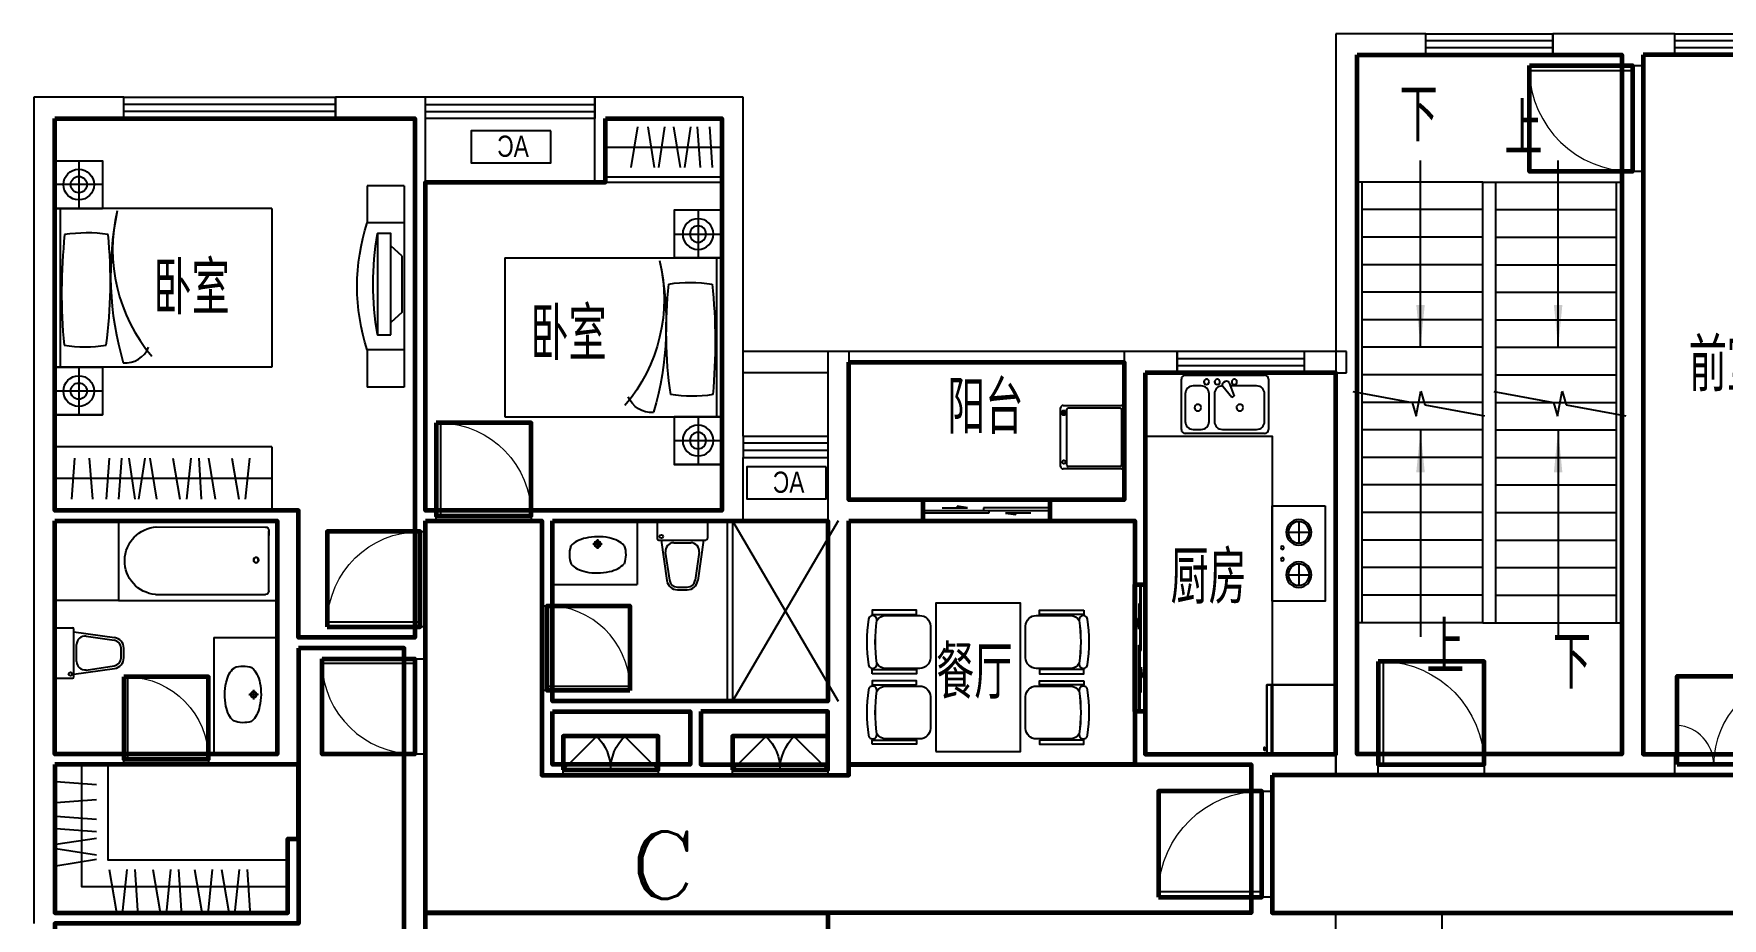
# Model space of a CAD drawing. Extents: x 820470 to 852270, y -626228 to -607828.
# Drawn here: x 820470 to 836420, y -616178 to -607828 of the extents above; entities that cross this region are included whole.
import ezdxf
from ezdxf.enums import TextEntityAlignment as Align

# ---------------------------------------------------------------- set-up
doc = ezdxf.new("R2010")
doc.units = 0
doc.header["$LTSCALE"] = 1000
doc.header["$MEASUREMENT"] = 0
doc.layers.get('0').update_dxf_attribs({"linetype": 'CONTINUOUS'})
for name, color, linetype in [('BALCONY', 147, 'CONTINUOUS'), ('K_EQUIPMENT', 4, 'CONTINUOUS'), ('LVTRY', 187, 'CONTINUOUS'), ('SPACE', 7, 'CONTINUOUS'), ('STAIR', 3, 'CONTINUOUS'), ('WALL', 2, 'CONTINUOUS'), ('WC', 157, 'CONTINUOUS'), ('WINDOW', 4, 'CONTINUOUS'), ('家具', 8, 'CONTINUOUS')]:
    doc.layers.add(name, color=color, linetype=linetype)
for name, color, linetype, lineweight in [('GT_储藏间', 50, 'CONTINUOUS', 60), ('GT_卧室', 1, 'CONTINUOUS', 60), ('GT_卫生间', 5, 'CONTINUOUS', 60), ('GT_厨房', 4, 'CONTINUOUS', 60), ('GT_客厅', 2, 'CONTINUOUS', 60), ('GT_楼梯', 130, 'CONTINUOUS', 60), ('GT_衣帽间', 85, 'CONTINUOUS', 60), ('GT_过道', 30, 'CONTINUOUS', 60), ('GT_门', 245, 'CONTINUOUS', 60), ('GT_阳台', 6, 'CONTINUOUS', 60), ('GT_餐厅', 3, 'CONTINUOUS', 60)]:
    doc.layers.add(name, color=color, linetype=linetype, lineweight=lineweight)
doc.styles.add('_TCH_LABEL', font='COMPLEX', dxfattribs={"bigfont": 'GBCBIG'})
doc.styles.add('_TCH_SPACE', font='SIMPLEX', dxfattribs={"height": 5, "bigfont": 'GBCBIG'})
doc.styles.add('DIM_FONT', font='ZBTXT.shx', dxfattribs={"width": 0.8})

# ---------------------------------------------------------------- blocks, each defined once
blk = doc.blocks.new('A$C31110A14')
at = {"linetype": 'Continuous'}
for p, q in [((37, 824), (512, 824)), ((0, 37), (0, 786)), ((100, 711), (100, 461)), ((437, 786), (175, 786)), ((512, 387), (512, 711)), ((549, 786), (549, 37)), ((72, 450), (198, 498)), ((198, 498), (211, 476)), ((59, 414), (69, 397)), ((211, 476), (107, 390)), ((100, 187), (100, 112)), ((175, 312), (437, 312)), ((437, 262), (175, 262)), ((512, 112), (512, 187)), ((512, 0), (37, 0)), ((175, 37), (437, 37))]:
    blk.add_line(p, q, dxfattribs=at)
for centre, radius, start, end in [((37, 786), 37.4, 90, 180), ((512, 786), 37.4, 0, 90), ((175, 711), 74.9, 90, 180), ((437, 711), 74.9, 0, 90), ((62, 500), 25, 93.0704, 450), ((306, 551), 31.2, 91.1175, 450), ((62, 339), 25, 93.0704, 450), ((81, 427), 25, 110.5377, 210), ((91, 409), 25, 210, 309.4623), ((175, 387), 74.9, 180, 270), ((437, 387), 74.9, 270, 360), ((62, 237), 25, 93.0704, 450), ((175, 187), 74.9, 90, 180), ((306, 156), 31.2, 91.1175, 450), ((437, 187), 74.9, 0, 90), ((37, 37), 37.4, 180, 270), ((175, 112), 74.9, 180, 270), ((437, 112), 74.9, 270, 360), ((512, 37), 37.4, 270, 360)]:
    blk.add_arc(centre, radius, start, end, dxfattribs=at)
blk = doc.blocks.new('A$C52241BEE')
for p, q in [((350, 650), (150, 650)), ((250, 750), (250, 550)), ((250, 350), (250, 150)), ((350, 250), (150, 250))]:
    blk.add_line(p, q)
blk.add_lwpolyline([(0, 900), (0, 0), (500, 0), (500, 900)], close=True)
for centre, radius in [((250, 650), 120), ((250, 650), 100), ((406, 504), 15), ((250, 250), 120), ((250, 250), 100), ((406, 396), 15)]:
    blk.add_circle(centre, radius)
blk = doc.blocks.new('A$C7D3573B7')
at = {"layer": 'WC'}
for p, q in [((197, 349), (287, 350)), ((242, 395), (243, 305))]:
    blk.add_line(p, q, dxfattribs=at)
at = {"layer": 'WC', "ltscale": 10}
for p, q in [((490, 335), (492, 332)), ((492, 328), (493, 332))]:
    blk.add_line(p, q, dxfattribs=at)
for points in [[(-11, 334, 0.172546), (-9, 165, 0.726395)], [(-11, 334, -0.098208), (49, 381, -0.066287), (132, 409, -0.052428), (243, 420, -0.052428), (353, 407, -0.066287), (436, 377, -0.093876), (493, 332, -0.171377)], [(495, 329, -0.172546), (490, 160, -0.726395)], [(490, 160, -0.091341), (433, 117, -0.066287), (350, 88, -0.052428), (240, 77, -0.052428), (129, 90, -0.066287), (47, 120, -0.091756), (-9, 165, -0.171377)]]:
    blk.add_lwpolyline(points, format="xyb", dxfattribs=at)
at = {"layer": 'WC'}
blk.add_circle((242, 350), 30, dxfattribs=at)
at = {"layer": 'WC', "ltscale": 10}
blk.add_circle((242, 350), 25, dxfattribs=at)
blk.add_arc((492, 332), 1, 359.4693, 408.1469, dxfattribs=at)
blk = doc.blocks.new('A$C4CF52FF8')
at = {"layer": 'WC'}
for p, q in [((15, 650), (460, 650)), ((0, 635), (0, 485)), ((475, 635), (475, 485)), ((14, 470), (461, 470)), ((37, 470), (92, 87)), ((77, 355), (117, 90)), ((157, 445), (318, 445)), ((398, 355), (358, 90)), ((438, 470), (383, 87)), ((191, 25), (284, 25)), ((191, 0), (284, 0))]:
    blk.add_line(p, q, dxfattribs=at)
blk.add_circle((40, 504), 16.5, dxfattribs=at)
for centre, radius, start, end in [((15, 635), 15, 90, 180), ((460, 635), 15, 360, 450), ((15, 485), 15, 180, 270), ((460, 485), 15, 270, 360), ((157, 365), 80, 90, 187.4119), ((318, 365), 80, 352.5881, 450), ((191, 100), 100, 187.4119, 270), ((191, 100), 75, 187.4119, 270), ((284, 100), 75, 270, 352.5881), ((284, 100), 100, 270, 352.5881)]:
    blk.add_arc(centre, radius, start, end, dxfattribs=at)
at = {"layer": 'WC', "style": 'DIM_FONT', "oblique": -180, "text_generation_flag": 4, "width": 0.8, "flags": 9}
for tag in ['YSIZE', 'XSIZE']:
    blk.add_attdef(tag, (237, 650), '', height=0.5, rotation=180, dxfattribs=at)
blk = doc.blocks.new('A$C30434410')
for p, q in [((0, 750), (1500, 750)), ((0, 0), (0, 750)), ((351, 694), (1358, 694)), ((1358, 694), (1390, 694)), ((1420, 670), (1420, 613)), ((1420, 664), (1420, 653)), ((1420, 660), (1420, 94)), ((1500, 750), (1500, 0)), ((351, 56), (1395, 58)), ((1420, 87), (1420, 136)), ((1420, 87), (1420, 95)), ((1500, 0), (0, 0))]:
    blk.add_line(p, q)
for radius in [25, 23]:
    blk.add_circle((1300, 369), radius)
for centre, radius, start, end in [((379, 376), 320, 95.1611, 266.9369), ((1390, 664), 30, 0, 90), ((1390, 660), 30, 0, 9.5707), ((1390, 87), 30, 270, 360), ((1390, 87), 30, 270, 280.176)]:
    blk.add_arc(centre, radius, start, end)
at = {"width": 0.8, "flags": 9}
for tag in ['XSIZE', 'YSIZE']:
    blk.add_attdef(tag, (750, 750), '', height=0.5, dxfattribs=at)
blk = doc.blocks.new('CHUANG')
at = {"layer": '家具'}
for p, q in [((-1200, 0), (-1200, -450)), ((-1200, 0), (-1200, -450)), ((-1200, 0), (-1200, -445)), ((-975, -450), (-975, 0)), ((-750, -2050), (-750, 0)), ((750, 0), (-750, 0)), ((750, -2050), (750, 0)), ((750, 0), (750, -450)), ((750, 0), (750, -450)), ((750, 0), (750, -445)), ((975, -450), (975, 0)), ((750, -50), (-750, -50)), ((-750, -225), (-1200, -225)), ((1200, -225), (750, -225)), ((750, -2050), (-750, -2050))]:
    blk.add_line(p, q, dxfattribs=at)
for points in [[(-1200, 0), (-750, 0), (-750, -450), (-1200, -450)], [(750, 0), (1200, 0), (1200, -450), (750, -450)]]:
    blk.add_lwpolyline(points, close=True, dxfattribs=at)
for centre, radius in [((-975, -225), 145), ((-975, -225), 76.8), ((975, -225), 145), ((975, -225), 76.8)]:
    blk.add_circle(centre, radius, dxfattribs=at)
for centre, radius, start, end in [((655, -282), 1212, 170.6797, 189.5896), ((-47, -5414), 5351, 84.1062, 95.2969), ((-774, -298), 1293, 350.9391, 369.2066), ((124, -3480), 2954, 78.2462, 106.3473), ((364, -2102), 1557, 76.5636, 130.3236), ((54, 3738), 4263, 261.9889, 276.0426), ((-470, -664), 239, 175.3269, 247.5588)]:
    blk.add_arc(centre, radius, start, end, dxfattribs=at)
blk = doc.blocks.new('A$C2A793C51')
at = {"layer": '家具'}
for p, q in [((0, 1900), (0, 0)), ((0, 1900), (350, 1900)), ((350, 1900), (350, 1550)), ((0, 1550), (350, 1550)), ((21, 1236), (126, 1334)), ((21, 707), (21, 1236)), ((21, 707), (126, 609)), ((0, 350), (350, 350)), ((350, 350), (350, 0)), ((0, 0), (350, 0))]:
    blk.add_line(p, q, dxfattribs=at)
blk.add_lwpolyline([(126, 494), (126, 1449), (254, 1449), (254, 494)], close=True, dxfattribs=at)
for centre, radius, start, end in [((-2575, 972), 2869, 350.4172, 369.5828), ((-1501, 950), 1946, 342.0382, 377.9618)]:
    blk.add_arc(centre, radius, start, end, dxfattribs=at)
blk = doc.blocks.new('D')
at = {"layer": '家具'}
for p, q in [((103898, -1545904), (103898, -1546504)), ((103898, -1545904), (105947, -1545904)), ((104147, -1546397), (104107, -1546012)), ((104278, -1546012), (104212, -1546397)), ((104496, -1546012), (104433, -1546397)), ((104590, -1546012), (104566, -1546397)), ((104702, -1546397), (104662, -1546012)), ((104833, -1546012), (104767, -1546397)), ((105051, -1546012), (104988, -1546397)), ((105155, -1546397), (105095, -1546012)), ((105251, -1546012), (105194, -1546397)), ((105345, -1546397), (105317, -1546012)), ((105461, -1546397), (105432, -1546012)), ((105591, -1546397), (105620, -1546012)), ((105789, -1546397), (105761, -1546012)), ((103898, -1546204), (105947, -1546204))]:
    blk.add_line(p, q, dxfattribs=at)
blk = doc.blocks.new('A$C1287145A')
at = {"linetype": 'Continuous'}
for points, invisible_edges in [([(652, 652, 1021), (0, 652, 1021), (652, 652, 65)], 2), ([(0, 652, 65), (652, 652, 65), (0, 652, 1021)], 2), ([(0, 652, 65), (0, 652, 1021), (0, 608, 1021)], 12), ([(0, 608, 1021), (0, 608, 65), (0, 652, 65)], 12), ([(652, 652, 1412), (0, 652, 1412), (652, 652, 1032)], 2), ([(0, 652, 1032), (652, 652, 1032), (0, 652, 1412)], 2), ([(0, 652, 1032), (0, 652, 1412), (0, 608, 1412)], 12), ([(0, 608, 1412), (0, 608, 1032), (0, 652, 1032)], 12), ([(0, 652, 1412), (652, 652, 1412), (0, 608, 1412)], 2), ([(652, 608, 1412), (0, 608, 1412), (652, 652, 1412)], 2), ([(652, 652, 1021), (652, 652, 65), (652, 608, 1021)], 2), ([(652, 608, 65), (652, 608, 1021), (652, 652, 65)], 2), ([(652, 652, 1412), (652, 652, 1032), (652, 608, 1412)], 2), ([(652, 608, 1032), (652, 608, 1412), (652, 652, 1032)], 2), ([(0, 597), (0, 597, 1412), (0, 0, 1412)], 12), ([(0, 0, 1412), (0, 0), (0, 597)], 12), ([(652, 597, 65), (0, 597, 65), (652, 597)], 2), ([(0, 597), (652, 597), (0, 597, 65)], 2), ([(0, 597, 1412), (652, 597, 1412), (0, 0, 1412)], 2), ([(652, 0, 1412), (0, 0, 1412), (652, 597, 1412)], 2), ([(652, 597, 1412), (652, 597), (652, 0, 1412)], 2), ([(652, 0), (652, 0, 1412), (652, 597)], 2), ([(0, 0, 1412), (652, 0, 1412), (0, 0)], 2), ([(652, 0), (0, 0), (652, 0, 1412)], 2)]:
    blk.add_3dface(points, dxfattribs=dict(at, invisible_edges=invisible_edges))
at = {"linetype": 'Continuous', "oblique": -180, "text_generation_flag": 4, "width": 0.8, "flags": 9}
for tag in ['ZSIZE', 'YSIZE', 'XSIZE']:
    blk.add_attdef(tag, (326, 0), '', height=0.427, rotation=90, dxfattribs=at)
at = {"linetype": 'Continuous'}
mesh = blk.add_polyface(dxfattribs=at)
corners = [(652, 652, 1032), (652, 652, 1021), (652, 608, 1032), (652, 608, 1021), (0, 652, 1032), (0, 652, 1021), (0, 608, 1032), (0, 608, 1021), (652, 608, 1412), (652, 597, 1412), (0, 608, 1412), (0, 597, 1412), (652, 608, 65), (652, 597, 65), (0, 608, 65), (0, 597, 65)]
mesh.append_faces([[corners[k] for k in face] for face in [(0, 1, 2), (3, 2, 1), (6, 7, 4), (5, 4, 7), (8, 9, 10), (11, 10, 9), (14, 15, 12), (13, 12, 15)]], dxfattribs={"vtx1": -1})
mesh.append_faces([[corners[k] for k in face] for face in [(4, 5, 1), (1, 0, 4), (12, 13, 9), (9, 8, 12), (10, 11, 15), (15, 14, 10)]], dxfattribs={"vtx2": -1})
mesh = blk.add_polyface(dxfattribs=at)
corners = [(33, 673, 1042), (65, 673, 1042), (33, 673, 1379), (65, 673, 1379), (58, 677, 1042), (58, 677, 1379), (52, 678, 1042), (52, 678, 1379), (43, 678, 1042), (43, 678, 1379), (36, 676, 1042), (36, 676, 1379), (33, 673, 608), (65, 673, 608), (33, 673, 1010), (65, 673, 1010), (58, 677, 608), (58, 677, 1010), (52, 678, 608), (52, 678, 1010), (43, 678, 608), (43, 678, 1010), (36, 676, 608), (36, 676, 1010), (43, 652, 1379), (43, 673, 1379), (43, 652, 1042), (43, 673, 1042), (43, 652, 1010), (43, 673, 1010), (43, 652, 608), (43, 673, 608)]
mesh.append_faces([[corners[k] for k in face] for face in [(0, 1, 2), (3, 1, 2), (1, 4, 3), (4, 6, 5), (6, 8, 7), (8, 10, 9), (10, 0, 11), (12, 13, 14), (13, 16, 15), (16, 18, 17), (18, 20, 19), (20, 22, 21), (22, 12, 23), (24, 25, 26), (27, 26, 25), (28, 29, 30), (31, 30, 29), (3, 2, 1), (0, 1, 2), (12, 13, 14)]], dxfattribs={"vtx1": -1})
mesh.append_faces([[corners[k] for k in face] for face in [(4, 5, 3), (6, 7, 5), (8, 9, 7), (10, 11, 9), (0, 2, 11), (13, 15, 14), (16, 17, 15), (18, 19, 17), (20, 21, 19), (22, 23, 21), (12, 14, 23), (14, 15, 13)]], dxfattribs={"vtx2": -1})
blk = doc.blocks.new('CHAIR-09')
for points in [[(250, -150, 0.414214), (150, -50), (-150, -50, 0.414214), (-250, -150), (-250, -470, 0.266219), (-201, -556, 0.06842), (201, -556, 0.266219), (250, -470)], [(-215, -635, -1.000906), (-204, -556, 0.069723), (204, -556, -1.000906), (215, -635, -0.068813)]]:
    blk.add_lwpolyline(points, format="xyb", close=True)
for points in [[(-300, -600), (-260, -600), (-260, -180), (-300, -180)], [(260, -180), (300, -180), (300, -600), (260, -600)]]:
    blk.add_lwpolyline(points, close=True)
blk = doc.blocks.new('A$C7B15679A')
blk.add_lwpolyline([(-1400, -800), (-1400, 0), (0, 0), (0, -800), (0, -800)], close=True)
at = {"rotation": 180}
for p in [(-1033, 0), (-367, 0)]:
    blk.add_blockref('CHAIR-09', p, dxfattribs=at)
for p in [(-1033, -800), (-367, -800)]:
    blk.add_blockref('CHAIR-09', p)
blk = doc.blocks.new('A$C166D65F0')
at = {"layer": 'K_EQUIPMENT'}
blk.add_lwpolyline([(0, 300), (750, 300), (750, 0), (0, 0)], close=True, dxfattribs=at)
at = {"layer": 'K_EQUIPMENT', "style": 'DIM_FONT', "width": 0.8}
blk.add_text('AC', height=200, dxfattribs=at).set_placement((206, 56))
blk = doc.blocks.new('$PLAN$00000401')
for p, q in [((-276, 0), (276, 0)), ((-300, -576), (-300, -24)), ((-276, -528), (-276, -36)), ((-264, -24), (264, -24)), ((276, -36), (276, -528)), ((300, -24), (300, -576)), ((276, -600), (-276, -600)), ((264, -540), (-264, -540)), ((-218, -582), (-242, -558))]:
    blk.add_line(p, q)
for centre, radius in [((-230, -570), 23.2), ((-230, -570), 17.2), ((234, -568), 17.2)]:
    blk.add_circle(centre, radius)
for centre, radius, start, end in [((-276, -24), 24, 90, 180), ((276, -24), 24, 0, 90), ((-264, -36), 12, 90, 180), ((264, -36), 12, 0, 90), ((-276, -576), 24, 180, 270), ((-264, -528), 12, 180, 270), ((264, -528), 12, 270, 360), ((276, -576), 24, 270, 360)]:
    blk.add_arc(centre, radius, start, end)
blk = doc.blocks.new('_ARROW')
blk.add_solid([(0, 0), (-1, 0.1), (-1, -0.1)])
blk = doc.blocks.new('111')
at = {"layer": 'STAIR'}
for p, q in [((50, 0), (0, 0)), ((50, -4160), (50, 0)), ((1190, 0), (50, 0)), ((1190, 0), (1310, 0)), ((1310, 0), (2450, 0)), ((2450, 0), (2500, 0)), ((2450, -4160), (2450, 0)), ((1190, -260), (50, -260)), ((1310, -260), (2450, -260)), ((1190, -520), (50, -520)), ((1310, -520), (2450, -520)), ((1190, -780), (50, -780)), ((1310, -780), (2450, -780)), ((1190, -1040), (50, -1040)), ((1310, -1040), (2450, -1040)), ((1190, -1300), (50, -1300)), ((1310, -1300), (2450, -1300)), ((1190, -1560), (50, -1560)), ((1310, -1560), (2450, -1560)), ((1190, -1820), (50, -1820)), ((1310, -1820), (2450, -1820)), ((-40, -1976), (522, -2080)), ((560, -2209), (603, -1973)), ((603, -1973), (640, -2102)), ((1294, -1976), (1857, -2080)), ((1894, -2209), (1938, -1973)), ((1938, -1973), (1975, -2102)), ((1190, -2080), (50, -2080)), ((522, -2080), (560, -2209)), ((640, -2102), (1203, -2206)), ((1310, -2080), (2450, -2080)), ((1857, -2080), (1894, -2209)), ((1975, -2102), (2538, -2206)), ((1190, -2340), (50, -2340)), ((1310, -2340), (2450, -2340)), ((1190, -2600), (50, -2600)), ((1310, -2600), (2450, -2600)), ((1190, -2860), (50, -2860)), ((1310, -2860), (2450, -2860)), ((1190, -3120), (50, -3120)), ((1310, -3120), (2450, -3120)), ((1190, -3380), (50, -3380)), ((1310, -3380), (2450, -3380)), ((1190, -3640), (50, -3640)), ((1310, -3640), (2450, -3640)), ((1190, -3900), (50, -3900)), ((1310, -3900), (2450, -3900)), ((50, -4160), (0, -4160)), ((1190, -4160), (50, -4160)), ((1310, -4160), (2450, -4160)), ((2450, -4160), (2500, -4160))]:
    blk.add_line(p, q, dxfattribs=at)
for points in [[(600, -1560), (600, 203)], [(1900, -1560), (1900, 203)], [(600, -2340), (600, -4294)], [(1900, -2340), (1900, -4294)]]:
    blk.add_lwpolyline(points, dxfattribs=at)
at = {"layer": 'WALL'}
for p, q in [((1190, -4160), (1190, 0)), ((1310, -4160), (1310, 0)), ((1190, -4160), (1310, -4160))]:
    blk.add_line(p, q, dxfattribs=at)
at = {"layer": 'STAIR', "yscale": 400, "zscale": 400}
for p, xscale, rotation in [((600, -1560), 400, 270), ((1900, -1560), -400, 90), ((600, -2340), 400, 90), ((1900, -2340), -400, 270)]:
    blk.add_blockref('_ARROW', p, dxfattribs=dict(at, xscale=xscale, rotation=rotation))
blk = doc.blocks.new('$TCHSYS$WIN2D')
for p, q in [((-0.5, 0.5), (0.5, 0.5)), ((-0.5, 0.5), (-0.5, -0.5)), ((0.5, 0.5), (0.5, -0.5)), ((0.5, 0.1667), (-0.5, 0.1667)), ((0.5, -0.1667), (-0.5, -0.1667)), ((-0.5, -0.5), (0.5, -0.5))]:
    blk.add_line(p, q)
blk = doc.blocks.new('$DorLib2D$00000001')
for p, q in [((0.45, 0.975), (0.5, 0.975)), ((0.45, 0), (0.45, 0.975)), ((0.5, 0), (0.5, 0.975)), ((0.5, 0), (0.45, 0))]:
    blk.add_line(p, q)
at = {"lineweight": 13}
blk.add_arc((0.475, 0), 0.975, 91.4693, 180, dxfattribs=at)
blk = doc.blocks.new('$DorLib2D$00000116')
at = {"color": 0}
for p, q in [((-0.5, 0), (-0.146, 0.354)), ((0.5, 0), (0.146, 0.354))]:
    blk.add_line(p, q, dxfattribs=at)
for centre, start, end in [((-0.5, 0), 0, 45), ((0.5, 0), 135, 180)]:
    blk.add_arc(centre, 0.5, start, end, dxfattribs=at)
blk = doc.blocks.new('$DorLib2D$00000025')
at = {"const_width": 0.02}
for points in [[(0.481, -0.001), (0.481, 0.691)], [(-0.481, 0.001), (-0.481, 0.308)]]:
    blk.add_lwpolyline(points, dxfattribs=at)
at = {"lineweight": 13}
for centre, radius, start, end in [((0.505, -0.002), 0.699, 91.9397, 179.7238), ((-0.501, 0.003), 0.307, 359.7899, 85.7508)]:
    blk.add_arc(centre, radius, start, end, dxfattribs=at)
blk = doc.blocks.new('$DorLib2D$00000128')
at = {"color": 0, "linetype": 'Continuous'}
for p, q in [((0.049, 0.85, -468.75), (-0.491, 0.85, -468.75)), ((-0.491, 0.85, -468.75), (-0.491, 0.71, -468.75)), ((0.049, 0.85, -468.75), (0.049, 0.71, -468.75)), ((0.049, 0.71, -468.75), (-0.491, 0.71, -468.75)), ((-0.027, 0.71, -468.75), (-0.027, 0.57, -468.75)), ((0.513, 0.71, -468.75), (-0.027, 0.71, -468.75)), ((0.513, 0.71, -468.75), (0.513, 0.57, -468.75)), ((0.5, 0.5, -468.75), (-0.5, 0.5, -468.75)), ((0.513, 0.57, -468.75), (-0.027, 0.57, -468.75))]:
    blk.add_line(p, q, dxfattribs=at)
blk = doc.blocks.new('A$C6FBB0586')
at = {"layer": 'STAIR'}
for p, q in [((-721, -1725), (-1981, -3275)), ((-721, -3275), (-1981, -1725)), ((-1981, -1725), (-1981, -3275)), ((-721, -1725), (-1981, -1725)), ((-721, -3275), (-721, -1725)), ((-511, -1950), (-511, -3050)), ((-301, -1950), (-511, -1950)), ((-301, -3050), (-301, -1950)), ((-511, -3050), (-301, -3050)), ((-1981, -3275), (-721, -3275)), ((-725, -3925), (-1985, -5475)), ((-725, -5475), (-1985, -3925)), ((-1985, -3925), (-1985, -5475)), ((-725, -3925), (-1985, -3925)), ((-725, -5475), (-725, -3925)), ((-515, -4150), (-515, -5250)), ((-305, -4150), (-515, -4150)), ((-305, -5250), (-305, -4150)), ((-515, -5250), (-305, -5250)), ((-1985, -5475), (-725, -5475))]:
    blk.add_line(p, q, dxfattribs=at)
at = {"layer": 'WALL'}
for p, q in [((-6249, 100), (-7100, 100)), ((-7100, 100), (-7100, -6900)), ((-6249, -100), (-6249, 100)), ((-4297, 100), (-5049, 100)), ((-5049, 100), (-5049, -100)), ((-3899, 100), (-4297, 100)), ((-3899, -100), (-3899, 100)), ((-2300, 100), (-2699, 100)), ((-2699, 100), (-2699, -100)), ((-2300, 100), (100, 100)), ((100, 100), (100, -1400)), ((-6900, -100), (-6249, -100)), ((-6900, -100), (-6900, -6700)), ((-5049, -100), (-4397, -100)), ((-4397, -100), (-4397, -200)), ((-4197, -100), (-3899, -100)), ((-4197, -200), (-4197, -100)), ((-2699, -100), (-2400, -100)), ((-2400, -100), (-2400, -300)), ((-2200, -300), (-2200, -100)), ((-2200, -100), (-100, -100)), ((-100, -100), (-100, -1300)), ((-4397, -200), (-4197, -200)), ((-2400, -300), (-2200, -300)), ((-2200, -1100), (-2400, -1100)), ((-2400, -1100), (-2400, -1400)), ((-2200, -1300), (-2200, -1100)), ((-4197, -1200), (-4397, -1200)), ((-4397, -1200), (-4397, -6700)), ((-4197, -6700), (-4197, -1200)), ((-2400, -1400), (-2400, -1950)), ((-100, -1300), (-2200, -1300)), ((100, -1400), (100, -3600)), ((-100, -1500), (-2200, -1500)), ((-2200, -1950), (-2200, -1500)), ((-100, -1500), (-100, -3500)), ((-2400, -1950), (-2200, -1950)), ((-2200, -3050), (-2400, -3050)), ((-2400, -3050), (-2400, -3600)), ((-2200, -3500), (-2200, -3050)), ((-2200, -3500), (-100, -3500)), ((-2400, -3600), (-2400, -4150)), ((100, -3600), (100, -5800)), ((-2200, -4150), (-2200, -3700)), ((-2200, -3700), (-100, -3700)), ((-100, -3700), (-100, -5700)), ((-2400, -4150), (-2200, -4150)), ((-2200, -5250), (-2400, -5250)), ((-2400, -5250), (-2400, -5800)), ((-2200, -5700), (-2200, -5250)), ((-2200, -5700), (-100, -5700)), ((-2400, -5800), (-2400, -6700)), ((-2200, -5900), (-2200, -6700)), ((-2200, -5900), (-100, -5900)), ((-100, -5900), (-100, -6700)), ((100, -5800), (100, -6900)), ((-6700, -6700), (-6900, -6700)), ((-6700, -6900), (-6700, -6700)), ((-4397, -6700), (-5700, -6700)), ((-5700, -6700), (-5700, -6900)), ((-3899, -6700), (-4197, -6700)), ((-3899, -6900), (-3899, -6700)), ((-2400, -6700), (-2699, -6700)), ((-2699, -6700), (-2699, -6900)), ((-1550, -6700), (-2200, -6700)), ((-1550, -6900), (-1550, -6700)), ((-100, -6700), (-750, -6700)), ((-750, -6700), (-750, -6900)), ((-7100, -6900), (-6700, -6900)), ((-5700, -6900), (-4300, -6900)), ((-4297, -6900), (-3899, -6900)), ((-2699, -6900), (-2300, -6900)), ((-2300, -6900), (-1550, -6900)), ((-750, -6900), (100, -6900))]:
    blk.add_line(p, q, dxfattribs=at)
at = {"layer": 'WINDOW'}
for p, q in [((-2400, -300), (-2400, -1100)), ((-2200, -300), (-2200, -1100)), ((-1550, -6700), (-750, -6700)), ((-1550, -6900), (-750, -6900))]:
    blk.add_line(p, q, dxfattribs=at)
at = {"layer": 'BALCONY'}
blk.add_blockref('111', (-6900, -1300), dxfattribs=at)
at = {"layer": 'WINDOW'}
for name, p, xscale, yscale, zscale, rotation in [('$TCHSYS$WIN2D', (-5649, 0), 1200, -200, 1200, 359.9999999999994), ('$DorLib2D$00000001', (-4297, -700), -1000, -1000, -1000, 270), ('$DorLib2D$00000116', (-2300, -700), -800, -800, -800, 270), ('$DorLib2D$00000128', (-2300, -2500), -1100, 200, -1100, 270), ('$DorLib2D$00000128', (-2300, -4700), 1100, 200, 1100, 270), ('$DorLib2D$00000001', (-6200, -6800), 1000, -1000, 1000, 180.0000000000006)]:
    blk.add_blockref(name, p, dxfattribs=dict(at, xscale=xscale, yscale=yscale, zscale=zscale, rotation=rotation))
for name, p, xscale, yscale, zscale in [('$TCHSYS$WIN2D', (-3299, 0), 1200, -200, 1200), ('$DorLib2D$00000025', (-3299, -6800), 1200, 1200, 1200), ('$DorLib2D$00000116', (-1150, -6800), -800, 800, -800)]:
    blk.add_blockref(name, p, dxfattribs=dict(at, xscale=xscale, yscale=yscale, zscale=zscale))
blk = doc.blocks.new('$DorLib2D$00000131')
at = {"color": 0, "linetype": 'Continuous'}
for p, q in [((0.15, 0.125), (0.232, 0.197)), ((0.232, 0.197), (0.232, 0.125)), ((-0.5, 0.125), (-0.5, 0)), ((0.019, 0.125), (-0.5, 0.125)), ((-0.5, 0), (0.019, 0)), ((-0.024, 0), (0.5, 0)), ((-0.024, -0.125), (-0.024, 0)), ((0.019, 0), (0.019, 0.125)), ((0.35, 0.125), (0.15, 0.125)), ((0.5, 0), (0.5, -0.125)), ((-0.35, -0.125), (-0.15, -0.125)), ((-0.232, -0.197), (-0.232, -0.125)), ((-0.15, -0.125), (-0.232, -0.197)), ((0.5, -0.125), (-0.024, -0.125))]:
    blk.add_line(p, q, dxfattribs=at)
blk = doc.blocks.new('$TCHSYS$DOOR2D')
for p, q in [((0.45, 0.975), (0.5, 0.975)), ((0.45, 0), (0.45, 0.975)), ((0.5, 0), (0.5, 0.975)), ((0.5, 0), (0.45, 0))]:
    blk.add_line(p, q)
at = {"lineweight": 13}
blk.add_arc((0.475, 0), 0.975, 91.4693, 180, dxfattribs=at)

msp = doc.modelspace()

# ---------------------------------------------------------------- linework, layer by layer
at = {"layer": 'BALCONY'}
for points in [[(827970, -610828), (827170, -610828)], [(830770, -610828), (828170, -610828)], [(827970, -611028), (827170, -611028)], [(830770, -610928), (828170, -610928)]]:
    msp.add_lwpolyline(points, dxfattribs=at)
at = {"layer": 'GT_储藏间'}
for points in [[(825370, -614228), (826670, -614228), (826670, -614728), (825370, -614728), (825370, -614228)], [(826770, -614228), (826770, -614728), (827970, -614728), (827970, -614228), (826770, -614228)]]:
    msp.add_lwpolyline(points, dxfattribs=at)
at = {"layer": 'GT_卧室'}
for points in [[(820670, -608628), (824070, -608628), (824070, -613528), (822970, -613528), (822970, -612328), (820670, -612328), (820670, -608628)], [(825870, -608628), (826970, -608628), (826970, -612328), (824170, -612328), (824170, -609228), (825870, -609228), (825870, -608628)], [(822970, -613628), (822970, -616228), (820670, -616228), (820670, -620028), (823970, -620028), (823970, -613628), (822970, -613628)]]:
    msp.add_lwpolyline(points, dxfattribs=at)
at = {"layer": 'GT_卫生间'}
for points in [[(820670, -612428), (822770, -612428), (822770, -614628), (820670, -614628), (820670, -612428)], [(825370, -612428), (827970, -612428), (827970, -614128), (825370, -614128), (825370, -612428)]]:
    msp.add_lwpolyline(points, dxfattribs=at)
at = {"layer": 'GT_厨房'}
msp.add_lwpolyline([(830970, -611028), (830970, -614628), (832770, -614628), (832770, -611028), (830970, -611028)], dxfattribs=at)
at = {"layer": 'GT_客厅'}
msp.add_lwpolyline([(827970, -620028), (824170, -620028), (824170, -616128), (827970, -616128), (827970, -620028)], dxfattribs=at)
at = {"layer": 'GT_楼梯'}
msp.add_lwpolyline([(832970, -608028), (835473, -608028), (835473, -614628), (832970, -614628), (832970, -608028)], dxfattribs=at)
at = {"layer": 'GT_衣帽间'}
msp.add_lwpolyline([(820670, -614728), (820670, -616128), (822870, -616128), (822870, -615428), (822970, -615428), (822970, -614728), (820670, -614728)], dxfattribs=at)
at = {"layer": 'GT_过道'}
for points in [[(835673, -608028), (835673, -614628), (837470, -614628), (837470, -608028), (835673, -608028)], [(824170, -612428), (825270, -612428), (825270, -614828), (828170, -614828), (828170, -614728), (831970, -614728), (831970, -616128), (824170, -616128), (824170, -612428)], [(832170, -614828), (832170, -616128), (840570, -616128), (840570, -614828), (832170, -614828)]]:
    msp.add_lwpolyline(points, dxfattribs=at)
at = {"layer": 'GT_门'}
for points in [[(834598, -608128), (835573, -608128), (835573, -609128), (834598, -609128), (834598, -608128)], [(824270, -611501), (824270, -612378), (825170, -612378), (825170, -611501), (824270, -611501)], [(828870, -612228), (828870, -612428), (830070, -612428), (830070, -612228), (828870, -612228)], [(823243, -613428), (824120, -613428), (824120, -612528), (823243, -612528), (823243, -613428)], [(830870, -613028), (830970, -613028), (830970, -614228), (830870, -614228), (830870, -613028)], [(826100, -614028), (825320, -614028), (825320, -613228), (826100, -613228), (826100, -614028)], [(823193, -613728), (824070, -613728), (824070, -614628), (823193, -614628), (823193, -613728)], [(833170, -613753), (833170, -614728), (834170, -614728), (834170, -613753), (833170, -613753)], [(821320, -613898), (821320, -614678), (822120, -614678), (822120, -613898), (821320, -613898)], [(835994, -614726), (835994, -613893), (837149, -613893), (837149, -614726), (835994, -614726)], [(825470, -614778), (826370, -614778), (826370, -614460), (825470, -614460), (825470, -614778)], [(827070, -614778), (827970, -614778), (827970, -614460), (827070, -614460), (827070, -614778)], [(831095, -615978), (832070, -615978), (832070, -614978), (831095, -614978), (831095, -615978)]]:
    msp.add_lwpolyline(points, dxfattribs=at)
at = {"layer": 'GT_阳台'}
msp.add_lwpolyline([(828170, -610928), (830770, -610928), (830770, -612228), (828170, -612228), (828170, -610928)], dxfattribs=at)
at = {"layer": 'GT_餐厅'}
msp.add_lwpolyline([(828170, -612428), (830870, -612428), (830870, -614728), (828170, -614728), (828170, -612428)], dxfattribs=at)
at = {"layer": 'WALL'}
for p, q in [((820470, -608428), (820470, -612328)), ((821320, -608428), (820470, -608428)), ((821320, -608628), (821320, -608428)), ((824070, -608428), (823320, -608428)), ((823320, -608428), (823320, -608628)), ((824170, -608428), (824070, -608428)), ((824170, -608628), (824170, -608428)), ((825870, -608428), (825770, -608428)), ((825770, -608428), (825770, -608628)), ((827170, -608428), (825870, -608428)), ((827170, -611628), (827170, -608428)), ((820670, -608628), (820670, -612328)), ((820670, -608628), (821320, -608628)), ((823320, -608628), (824070, -608628)), ((824070, -609228), (824070, -608628)), ((824170, -609228), (824170, -608628)), ((825770, -609228), (825770, -608628)), ((825870, -609228), (825870, -608628)), ((826970, -608628), (825870, -608628)), ((826970, -611728), (826970, -608628)), ((824070, -609228), (824070, -612328)), ((824170, -609228), (824170, -612328)), ((825770, -609228), (825870, -609228)), ((827970, -610828), (827970, -611628)), ((828170, -610828), (827970, -610828)), ((828170, -610828), (828170, -611728)), ((830770, -610828), (830770, -612228)), ((831270, -610828), (830770, -610828)), ((831270, -611028), (831270, -610828)), ((832870, -610828), (832470, -610828)), ((832470, -610828), (832470, -611028)), ((832870, -611028), (832870, -610828)), ((830970, -611028), (830970, -612328)), ((830970, -611028), (831270, -611028)), ((832470, -611028), (832870, -611028)), ((827170, -611628), (827170, -611828)), ((827970, -611628), (827970, -611828)), ((826970, -612328), (826970, -611728)), ((827170, -612428), (827170, -611828)), ((827970, -611828), (827970, -612328)), ((828170, -611728), (828170, -612228)), ((828870, -612228), (828170, -612228)), ((828870, -612428), (828870, -612228)), ((830770, -612228), (830070, -612228)), ((830070, -612228), (830070, -612428)), ((820470, -612328), (820470, -614728)), ((822970, -612328), (820670, -612328)), ((820670, -612428), (820670, -614628)), ((822770, -612428), (820670, -612428)), ((822770, -612428), (822770, -613528)), ((822970, -612328), (822970, -613528)), ((824070, -612328), (824070, -612528)), ((824270, -612328), (824170, -612328)), ((824170, -612528), (824170, -612428)), ((824170, -612428), (824270, -612428)), ((824270, -612428), (824270, -612328)), ((825270, -612328), (825170, -612328)), ((825170, -612328), (825170, -612428)), ((825170, -612428), (825270, -612428)), ((826970, -612328), (825270, -612328)), ((825270, -612428), (825270, -613228)), ((827170, -612428), (825370, -612428)), ((825370, -613228), (825370, -612428)), ((827970, -612328), (827970, -614128)), ((828170, -612428), (828870, -612428)), ((828170, -612428), (828170, -614128)), ((830070, -612428), (830870, -612428)), ((830870, -612428), (830870, -613028)), ((830970, -613028), (830970, -612328)), ((824070, -612528), (824170, -612528)), ((830870, -613028), (830970, -613028)), ((825270, -613228), (825370, -613228)), ((824170, -613428), (824070, -613428)), ((824070, -613428), (824070, -613528)), ((824170, -613528), (824170, -613428)), ((822770, -613528), (822770, -614628)), ((824070, -613528), (822970, -613528)), ((824170, -613728), (824170, -613528)), ((823970, -613628), (822970, -613628)), ((822970, -613628), (822970, -614728)), ((823970, -613628), (823970, -613728)), ((823970, -613728), (824170, -613728)), ((825370, -614028), (825270, -614028)), ((825270, -614028), (825270, -614128)), ((825370, -614128), (825370, -614028)), ((825270, -614828), (825270, -614128)), ((826670, -614128), (825370, -614128)), ((825370, -614728), (825370, -614228)), ((826670, -614228), (825370, -614228)), ((827970, -614128), (826670, -614128)), ((826670, -614228), (826670, -614728)), ((827970, -614228), (826770, -614228)), ((826770, -614228), (826770, -614728)), ((827970, -614228), (827970, -614728)), ((828170, -614128), (828170, -614828)), ((830970, -614228), (830870, -614228)), ((830870, -614228), (830870, -614728)), ((830970, -614628), (830970, -614228)), ((821320, -614628), (820670, -614628)), ((821320, -614728), (821320, -614628)), ((822770, -614628), (822120, -614628)), ((822120, -614628), (822120, -614728)), ((824170, -614628), (823970, -614628)), ((823970, -614628), (823970, -620028)), ((824170, -620028), (824170, -614628)), ((832070, -614628), (830970, -614628)), ((832770, -614628), (832070, -614628)), ((832770, -614828), (832770, -614628)), ((820470, -614728), (820470, -616228)), ((820670, -614728), (820670, -616128)), ((820670, -614728), (821320, -614728)), ((822120, -614728), (822970, -614728)), ((825270, -614828), (825470, -614828)), ((825470, -614728), (825370, -614728)), ((825470, -614828), (825470, -614728)), ((826670, -614728), (826370, -614728)), ((826370, -614728), (826370, -614828)), ((826370, -614828), (826670, -614828)), ((826670, -614828), (827070, -614828)), ((827070, -614728), (826770, -614728)), ((827070, -614828), (827070, -614728)), ((827970, -614728), (827970, -614828)), ((827970, -614828), (828170, -614828)), ((831970, -614728), (830870, -614728)), ((831970, -614728), (831970, -614978)), ((832170, -614978), (832170, -614828)), ((832770, -614828), (832170, -614828)), ((831970, -614978), (832170, -614978)), ((822870, -615428), (822870, -616128)), ((822970, -615428), (822870, -615428)), ((822970, -615428), (822970, -616228)), ((832170, -615978), (831970, -615978)), ((831970, -615978), (831970, -616128)), ((832170, -616128), (832170, -615978)), ((820670, -616128), (821170, -616128)), ((822870, -616128), (821170, -616128)), ((827970, -616128), (827970, -618028)), ((831370, -616128), (827970, -616128)), ((831970, -616128), (831370, -616128)), ((832570, -616128), (832170, -616128)), ((832770, -616128), (832570, -616128)), ((832770, -616328), (832770, -616128)), ((834070, -616128), (833770, -616128)), ((833770, -616128), (833770, -616328)), ((836370, -616128), (834070, -616128)), ((836370, -616128), (838670, -616128))]:
    msp.add_line(p, q, dxfattribs=at)
at = {"layer": 'WC'}
for p, q in [((826170, -612428), (826170, -613028)), ((827020, -612428), (827020, -614128)), ((827070, -612428), (827070, -614128)), ((828070, -612428), (827070, -614128)), ((827070, -612428), (828070, -614128)), ((825370, -613028), (826170, -613028)), ((822170, -613528), (822170, -614628)), ((822170, -613528), (822770, -613528))]:
    msp.add_line(p, q, dxfattribs=at)
for points in [[(830970, -611628), (832170, -611628), (832170, -614628)], [(821270, -613178), (820670, -613178)]]:
    msp.add_lwpolyline(points, dxfattribs=at)
at = {"layer": 'WINDOW'}
for p, q in [((825370, -614028), (825370, -613228)), ((822120, -614628), (821320, -614628)), ((826370, -614728), (825470, -614728)), ((827970, -614728), (827070, -614728))]:
    msp.add_line(p, q, dxfattribs=at)
for points in [[(825770, -609228), (824170, -609228)], [(827170, -612428), (827970, -612428)]]:
    msp.add_lwpolyline(points, dxfattribs=at)
at = {"layer": '家具'}
for p, q in [((826173, -608707), (826110, -609092)), ((826334, -609092), (826273, -608707)), ((826429, -608707), (826373, -609092)), ((826578, -609092), (826517, -608707)), ((826673, -608707), (826617, -609092)), ((826768, -609092), (826739, -608707)), ((826883, -609092), (826855, -608707)), ((825870, -608900), (826970, -608900)), ((825870, -609178), (826970, -609178)), ((825870, -609228), (826970, -609228)), ((820677, -614886), (821063, -614915)), ((820677, -615085), (821063, -615056)), ((820677, -615215), (821063, -615244)), ((820677, -615330), (821063, -615359)), ((821063, -615425), (820677, -615481)), ((820677, -615521), (821063, -615581)), ((821063, -615625), (820677, -615688)), ((821182, -615719), (821249, -616104)), ((821313, -616104), (821353, -615719)), ((821425, -615719), (821450, -616104)), ((821595, -615719), (821661, -616104)), ((821726, -616104), (821766, -615719)), ((821838, -615719), (821862, -616104)), ((821989, -615719), (822055, -616104)), ((822120, -616104), (822159, -615719)), ((822242, -615719), (822309, -616104)), ((822373, -616104), (822413, -615719)), ((822485, -615719), (822510, -616104))]:
    msp.add_line(p, q, dxfattribs=at)
for points in [[(820920, -614728), (820920, -615878), (822870, -615878)], [(821170, -614728), (821170, -615628), (822870, -615628)]]:
    msp.add_lwpolyline(points, dxfattribs=at)

# ---------------------------------------------------------------- block references
at = {"layer": 'K_EQUIPMENT', "xscale": -1}
for p in [(825353, -609046), (827956, -612218)]:
    msp.add_blockref('A$C166D65F0', p, dxfattribs=at)
at = {"layer": 'LVTRY', "rotation": 270}
msp.add_blockref('$PLAN$00000401', (830770, -611637), dxfattribs=at)
at = {"layer": 'WALL'}
msp.add_blockref('A$C6FBB0586', (839870, -607928), dxfattribs=at)
at = {"layer": 'WC', "extrusion": (0, 0, -1), "xscale": -1, "zscale": -1, "rotation": 90}
msp.add_blockref('A$C31110A14', (-831311, -611052), dxfattribs=at)
at = {"layer": 'WC', "ltscale": 10, "xscale": -1}
msp.add_blockref('A$C52241BEE', (832670, -613185), dxfattribs=at)
at = {"layer": 'WC', "xscale": -1, "rotation": 180}
msp.add_blockref('A$C30434410', (821270, -612428), dxfattribs=at)
at = {"layer": 'WC'}
msp.add_blockref('A$C4CF52FF8', (826359, -613078), dxfattribs=at)
at = {"layer": 'WC', "extrusion": (0, 0, -1), "zscale": -1}
msp.add_blockref('A$C7D3573B7', (-826037, -612996), dxfattribs=at)
at = {"layer": 'WC', "rotation": 90}
msp.add_blockref('A$C4CF52FF8', (821320, -613912), dxfattribs=at)
at = {"layer": 'WC', "ltscale": 10, "extrusion": (0, 0, -1), "xscale": -1, "zscale": -1, "rotation": 90}
msp.add_blockref('A$C7D3573B7', (-822197, -613825), dxfattribs=at)
at = {"layer": 'WC', "ltscale": 10, "rotation": 90}
msp.add_blockref('A$C1287145A', (832770, -614628), dxfattribs=at)
at = {"layer": 'WINDOW'}
for name, p, xscale, yscale, zscale, rotation in [('$TCHSYS$WIN2D', (822320, -608528), -2000, 200, -2000, 180), ('$TCHSYS$WIN2D', (824970, -608528), 1600, 200, 1600, 180), ('$TCHSYS$WIN2D', (831870, -610928), 1200, -200, 1200, 180), ('$TCHSYS$DOOR2D', (824720, -612378), 900, -900, 900, 180), ('$TCHSYS$WIN2D', (827570, -611728), -800.0000000005821, -200, -800.0000000005821, 180), ('$DorLib2D$00000131', (829470, -612328), -1200, 200, -1200, 180), ('$TCHSYS$DOOR2D', (824120, -612978), 900, -900, 900, 270), ('$DorLib2D$00000131', (830920, -613628), 1200, 100, 1200, 270), ('$DorLib2D$00000001', (825320, -613628), -800, -800, -800, 90), ('$TCHSYS$DOOR2D', (824070, -614178), -900, -900, -900, 270), ('$TCHSYS$DOOR2D', (821720, -614678), 800, -800, 800, 180), ('$DorLib2D$00000116', (825920, -614778), 900, -900, 900, 180), ('$DorLib2D$00000116', (827520, -614778), 900, -900, 900, 180), ('$DorLib2D$00000001', (832070, -615478), 1000, -1000, 1000, 270)]:
    msp.add_blockref(name, p, dxfattribs=dict(at, xscale=xscale, yscale=yscale, zscale=zscale, rotation=rotation))
at = {"layer": '家具', "extrusion": (0, 0, -1), "xscale": -1, "zscale": -1, "rotation": 270}
msp.add_blockref('CHUANG', (-820670, -610227), dxfattribs=at)
at = {"layer": '家具', "xscale": -1}
msp.add_blockref('A$C2A793C51', (823970, -611163), dxfattribs=at)
at = {"layer": '家具', "extrusion": (0, 0, -1), "zscale": -1, "rotation": 90}
msp.add_blockref('CHUANG', (-826970, -610694), dxfattribs=at)
at = {"layer": '家具', "extrusion": (0, 0, -1), "zscale": -1}
msp.add_blockref('D', (-926618, 934176), dxfattribs=at)
at = {"layer": '家具', "xscale": -1, "rotation": 270}
msp.add_blockref('A$C7B15679A', (829790, -613203), dxfattribs=at)

# ---------------------------------------------------------------- texts
at = {"layer": 'SPACE', "style": '_TCH_SPACE'}
for s, p in [('下', (833373, -608844)), ('上', (834363, -608977)), ('卧室', (821601, -610479)), ('卧室', (825162, -610911)), (' 前室', (835761, -611205)), ('阳台', (829099, -611606)), ('厨房', (831209, -613210)), ('上', (833624, -613873)), ('餐厅', (828995, -614108)), ('下', (834820, -614013))]:
    msp.add_text(s, height=500, dxfattribs=at).set_placement(p)
at = {"layer": 'SPACE', "style": '_TCH_LABEL', "width": 1.4}
msp.add_text('C', height=634, dxfattribs=at).set_placement((826097, -615994), (826731, -615994), align=Align.FIT)

doc.saveas('drawing.dxf')
